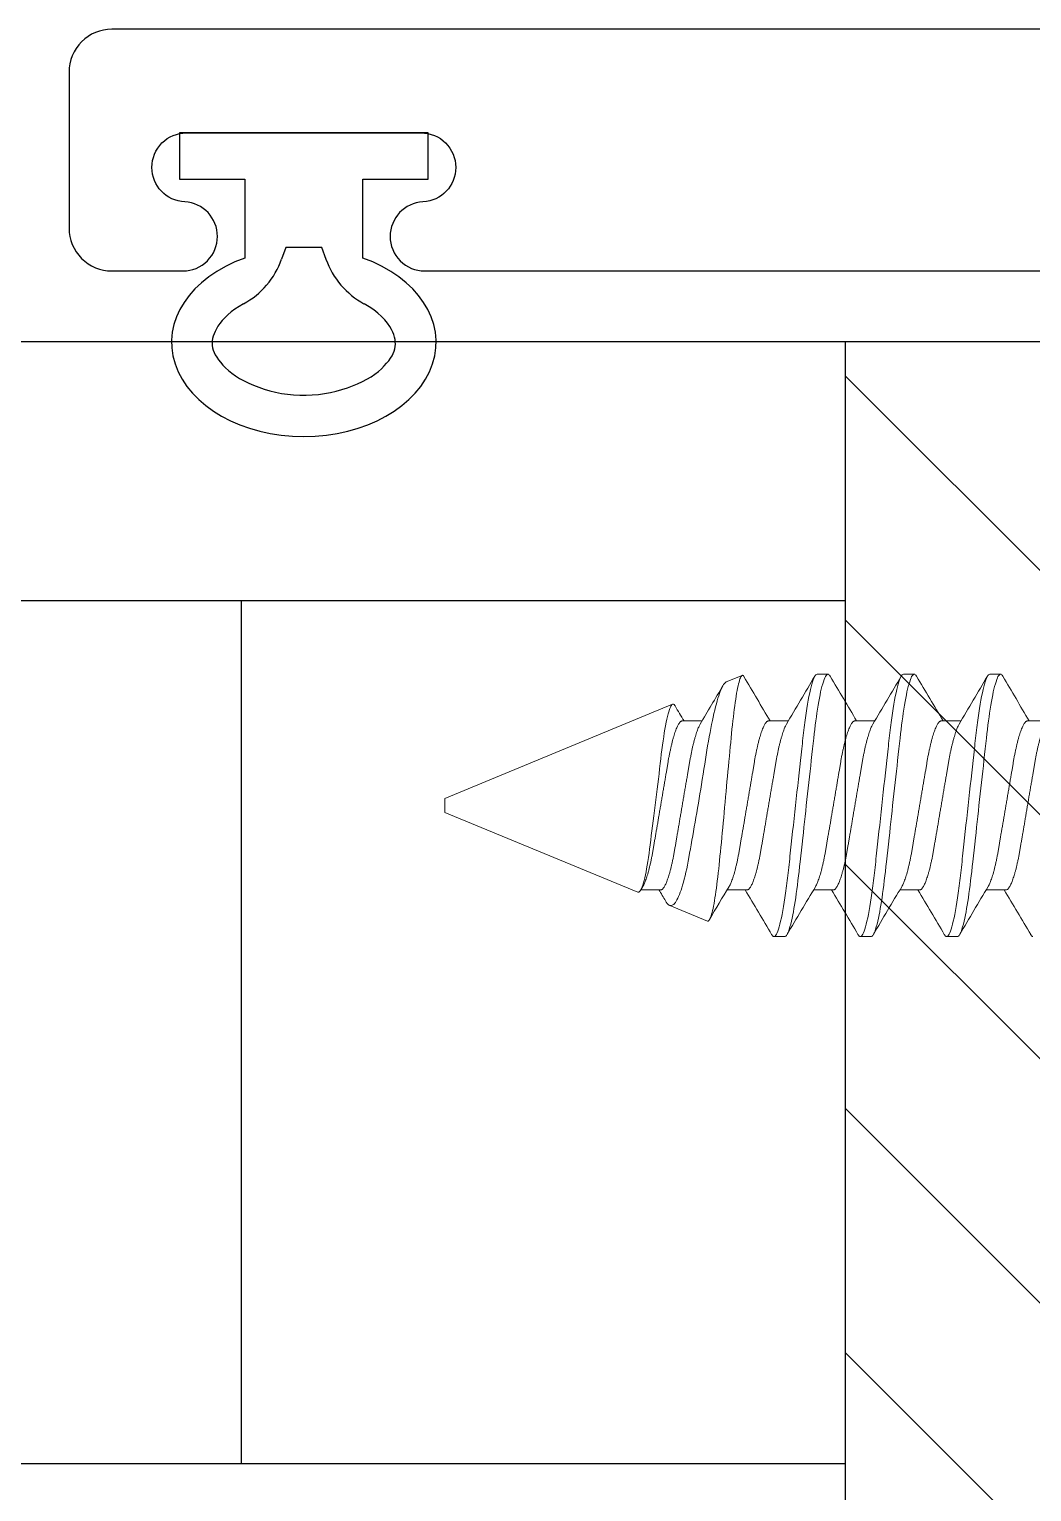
# Model space of a CAD drawing. Extents: x -23 to 190, y -172 to 85.
# Drawn here: x 3.271 to 3.997, y 52.195 to 53.254 of the extents above; entities that cross this region are included whole.
import ezdxf

# ---------------------------------------------------------------- set-up
doc = ezdxf.new("R2010")
doc.units = 0
doc.header["$MEASUREMENT"] = 0
doc.layers.get('0').update_dxf_attribs({"linetype": 'CONTINUOUS'})
for name, color, linetype in [('Ballons', 7, 'CONTINUOUS'), ('FRAME', 1, 'CONTINUOUS'), ('GLASS', 7, 'CONTINUOUS'), ('PROFILE NUMBER', 150, 'CONTINUOUS'), ('SETTING BLOCKS', 7, 'CONTINUOUS'), ('TEXT', 7, 'CONTINUOUS')]:
    doc.layers.add(name, color=color, linetype=linetype)

# ---------------------------------------------------------------- blocks, each defined once
blk = doc.blocks.new('A$C3BF656AD')
at = {"layer": 'SETTING BLOCKS'}
h = blk.add_hatch(dxfattribs=at)
h.set_pattern_fill('ANSI31', color=256, scale=0.25, angle=90, style=0)
h.set_pattern_definition([(135, (0.820812, -8.054306), (-0.02209709, -0.02209709), [])])
h.paths.add_polyline_path([(0, 0.0625), (0.25, 0.0625), (0.25, 0.1095), (0, 0.1095)])
h = blk.add_hatch(dxfattribs=at)
h.set_pattern_fill('ANSI31', color=256, scale=0.25, style=0)
h.set_pattern_definition([(45, (-2.098375, -8.085556), (-0.02209709, 0.02209709), [])])
h.paths.add_polyline_path([(0, 0), (0.25, 0), (0.25, 0.0625), (0, 0.0625)])
for points in [[(0, 0.0625), (0, 0.1095), (0.25, 0.1095), (0.25, 0.0625)], [(0, 0), (0, 0.0625), (0.25, 0.0625), (0.25, 0)]]:
    blk.add_lwpolyline(points, close=True, dxfattribs=at)
blk = doc.blocks.new('no 10 1 in')
at = {"color": 7, "linetype": 'Continuous', "lineweight": 15}
for p, q in [((55.808, 25.672), (55.8001, 25.672)), ((55.8705, 25.672), (55.8626, 25.672)), ((55.933, 25.672), (55.9251, 25.672)), ((55.9987, 25.6665), (55.9872, 25.6712)), ((56.2025, 25.582), (56.0376, 25.6503)), ((55.7806, 25.6382), (55.7663, 25.6382)), ((55.8431, 25.6382), (55.8288, 25.6382)), ((55.9056, 25.6382), (55.8913, 25.6382)), ((55.9681, 25.6382), (55.9538, 25.6382)), ((56.0306, 25.6382), (56.0163, 25.6382)), ((56.2025, 25.577), (56.2025, 25.582)), ((56.2025, 25.572), (56.2025, 25.577)), ((56.0628, 25.5142), (56.2025, 25.572)), ((55.7962, 25.5159), (55.8106, 25.5159)), ((55.8587, 25.5159), (55.8731, 25.5159)), ((55.9212, 25.5159), (55.9356, 25.5159)), ((55.9837, 25.5159), (55.9981, 25.5159)), ((56.0462, 25.5159), (56.0606, 25.5159)), ((56.0124, 25.4933), (56.0397, 25.5046)), ((55.8314, 25.482), (55.8392, 25.482)), ((55.8939, 25.482), (55.9017, 25.482)), ((55.9564, 25.482), (55.9642, 25.482))]:
    blk.add_line(p, q, dxfattribs=at)
at = {"color": 7, "linetype": 'Continuous', "lineweight": 15, "flags": 128}
for points in [[(55.7985, 25.6705), (55.7986, 25.6707), (55.799, 25.6713), (55.7994, 25.6717), (55.7998, 25.672), (55.8001, 25.672), (55.8006, 25.6719), (55.801, 25.6716), (55.8015, 25.6711), (55.802, 25.6703), (55.8024, 25.6693), (55.8029, 25.6681), (55.8034, 25.6666), (55.8039, 25.665), (55.8045, 25.6631), (55.8049, 25.6612), (55.8054, 25.6592), (55.8058, 25.657), (55.8063, 25.6547), (55.8068, 25.6522), (55.8072, 25.6495), (55.8076, 25.6468), (55.8081, 25.6439), (55.8085, 25.6411), (55.8089, 25.6382), (55.8093, 25.6352), (55.8097, 25.6321), (55.8101, 25.6289), (55.8104, 25.6258), (55.8108, 25.6219), (55.8113, 25.618), (55.8117, 25.6139), (55.8122, 25.6096), (55.8126, 25.6058), (55.813, 25.6018), (55.8135, 25.5978), (55.8139, 25.5937), (55.8144, 25.5896), (55.8148, 25.5854), (55.8153, 25.5812), (55.8158, 25.577), (55.8162, 25.5731), (55.8166, 25.5691), (55.8171, 25.5651), (55.8175, 25.5612), (55.8179, 25.5573), (55.8183, 25.5535), (55.8188, 25.549), (55.8193, 25.5447), (55.8198, 25.5405), (55.8202, 25.5363), (55.8206, 25.5328), (55.821, 25.5293), (55.8214, 25.526), (55.8218, 25.5227), (55.8222, 25.5194), (55.8226, 25.5162), (55.823, 25.5132), (55.8234, 25.5102), (55.8239, 25.5074), (55.8243, 25.5048), (55.8247, 25.5023), (55.8251, 25.4999), (55.8256, 25.4977), (55.826, 25.4955), (55.8265, 25.4932), (55.827, 25.4911), (55.8276, 25.4892), (55.8281, 25.4875), (55.8285, 25.4862), (55.8289, 25.4851), (55.8294, 25.4842), (55.8298, 25.4834), (55.8302, 25.4828), (55.8306, 25.4824), (55.831, 25.4821), (55.8314, 25.482), (55.8314, 25.482)], [(55.861, 25.6705), (55.8611, 25.6707), (55.8615, 25.6713), (55.8619, 25.6717), (55.8623, 25.672), (55.8626, 25.672), (55.8631, 25.6719), (55.8635, 25.6716), (55.864, 25.6711), (55.8645, 25.6703), (55.8649, 25.6693), (55.8654, 25.6681), (55.8659, 25.6666), (55.8664, 25.665), (55.867, 25.6631), (55.8674, 25.6612), (55.8679, 25.6592), (55.8683, 25.657), (55.8688, 25.6547), (55.8693, 25.6522), (55.8697, 25.6495), (55.8701, 25.6468), (55.8706, 25.6439), (55.871, 25.6411), (55.8714, 25.6382), (55.8718, 25.6352), (55.8722, 25.6321), (55.8726, 25.6289), (55.8729, 25.6258), (55.8733, 25.6219), (55.8738, 25.618), (55.8742, 25.6139), (55.8747, 25.6096), (55.8751, 25.6058), (55.8755, 25.6018), (55.876, 25.5978), (55.8764, 25.5937), (55.8769, 25.5896), (55.8773, 25.5854), (55.8778, 25.5812), (55.8783, 25.577), (55.8787, 25.5731), (55.8791, 25.5691), (55.8796, 25.5651), (55.88, 25.5612), (55.8804, 25.5573), (55.8808, 25.5535), (55.8813, 25.549), (55.8818, 25.5447), (55.8823, 25.5405), (55.8827, 25.5363), (55.8831, 25.5328), (55.8835, 25.5293), (55.8839, 25.526), (55.8843, 25.5227), (55.8847, 25.5194), (55.8851, 25.5162), (55.8855, 25.5132), (55.8859, 25.5102), (55.8864, 25.5074), (55.8868, 25.5048), (55.8872, 25.5023), (55.8876, 25.4999), (55.8881, 25.4977), (55.8885, 25.4955), (55.889, 25.4932), (55.8895, 25.4911), (55.8901, 25.4892), (55.8906, 25.4875), (55.891, 25.4862), (55.8914, 25.4851), (55.8919, 25.4842), (55.8923, 25.4834), (55.8927, 25.4828), (55.8931, 25.4824), (55.8935, 25.4821), (55.8939, 25.482), (55.8939, 25.482)], [(55.9235, 25.6705), (55.9236, 25.6707), (55.924, 25.6713), (55.9244, 25.6717), (55.9248, 25.672), (55.9251, 25.672), (55.9256, 25.6719), (55.926, 25.6716), (55.9265, 25.6711), (55.927, 25.6703), (55.9274, 25.6693), (55.9279, 25.6681), (55.9284, 25.6666), (55.9289, 25.665), (55.9295, 25.6631), (55.9299, 25.6612), (55.9304, 25.6592), (55.9308, 25.657), (55.9313, 25.6547), (55.9318, 25.6522), (55.9322, 25.6495), (55.9326, 25.6468), (55.9331, 25.6439), (55.9335, 25.6411), (55.9339, 25.6382), (55.9343, 25.6352), (55.9347, 25.6321), (55.9351, 25.6289), (55.9354, 25.6258), (55.9358, 25.6219), (55.9363, 25.618), (55.9367, 25.6139), (55.9372, 25.6096), (55.9376, 25.6058), (55.938, 25.6018), (55.9385, 25.5978), (55.9389, 25.5937), (55.9394, 25.5896), (55.9398, 25.5854), (55.9403, 25.5812), (55.9408, 25.577), (55.9412, 25.5731), (55.9416, 25.5691), (55.9421, 25.5651), (55.9425, 25.5612), (55.9429, 25.5573), (55.9433, 25.5535), (55.9438, 25.549), (55.9443, 25.5447), (55.9448, 25.5405), (55.9452, 25.5363), (55.9456, 25.5328), (55.946, 25.5293), (55.9464, 25.526), (55.9468, 25.5227), (55.9472, 25.5194), (55.9476, 25.5162), (55.948, 25.5132), (55.9484, 25.5102), (55.9489, 25.5074), (55.9493, 25.5048), (55.9497, 25.5023), (55.9501, 25.4999), (55.9506, 25.4977), (55.951, 25.4955), (55.9515, 25.4932), (55.952, 25.4911), (55.9526, 25.4892), (55.9531, 25.4875), (55.9535, 25.4862), (55.9539, 25.4851), (55.9544, 25.4842), (55.9548, 25.4834), (55.9552, 25.4828), (55.9556, 25.4824), (55.956, 25.4821), (55.9564, 25.482), (55.9564, 25.482)], [(56.0124, 25.4933), (56.0121, 25.4932), (56.0118, 25.4933), (56.0114, 25.4936), (56.0111, 25.494), (56.0108, 25.4945), (56.0104, 25.4952), (56.0101, 25.4961), (56.0097, 25.4971), (56.0093, 25.4983), (56.009, 25.4995), (56.0086, 25.5009), (56.0083, 25.5025), (56.0079, 25.5042), (56.0076, 25.5061), (56.0072, 25.5081), (56.0069, 25.5102), (56.0065, 25.5124), (56.0062, 25.5147), (56.0059, 25.5171), (56.0055, 25.5197), (56.0052, 25.5224), (56.0049, 25.5252), (56.0045, 25.5281), (56.0042, 25.5311), (56.0039, 25.5341), (56.0036, 25.5372), (56.0033, 25.5403), (56.003, 25.5435), (56.0027, 25.5469), (56.0023, 25.5503), (56.002, 25.5538), (56.0017, 25.5573), (56.0013, 25.5609), (56.001, 25.5645), (56.0006, 25.5681), (56.0003, 25.5718), (55.9999, 25.5756), (55.9996, 25.5794), (55.9992, 25.5832), (55.9988, 25.587), (55.9985, 25.5907), (55.9982, 25.5943), (55.9978, 25.598), (55.9975, 25.6016), (55.9971, 25.6053), (55.9968, 25.6089), (55.9965, 25.6126), (55.9961, 25.6161), (55.9958, 25.6195), (55.9955, 25.6227), (55.9952, 25.626), (55.9949, 25.6292), (55.9946, 25.6323), (55.9943, 25.6354), (55.994, 25.6383), (55.9936, 25.6412), (55.9933, 25.644), (55.9929, 25.6466), (55.9926, 25.6492), (55.9922, 25.6516), (55.9919, 25.6539), (55.9915, 25.6561), (55.9912, 25.6582), (55.9908, 25.6602), (55.9905, 25.6619), (55.9901, 25.6635), (55.9898, 25.665), (55.9894, 25.6663), (55.9891, 25.6675), (55.9888, 25.6686), (55.9884, 25.6694), (55.9881, 25.6701), (55.9878, 25.6707), (55.9875, 25.671), (55.9872, 25.6712), (55.9869, 25.6713), (55.9865, 25.6712), (55.9862, 25.6709), (55.9859, 25.6704), (55.9858, 25.6703)], [(55.9987, 25.6664), (55.9991, 25.6663), (55.9996, 25.6658), (56.0001, 25.6652), (56.0007, 25.6645), (56.0013, 25.6635), (56.0018, 25.6624), (56.0025, 25.661), (56.0031, 25.6595), (56.0036, 25.658), (56.0042, 25.6564), (56.0048, 25.6546), (56.0053, 25.6527), (56.0059, 25.6506), (56.0065, 25.6484), (56.0071, 25.646), (56.0077, 25.6436), (56.0082, 25.641), (56.0088, 25.6384), (56.0094, 25.6357), (56.0099, 25.6328), (56.0105, 25.6298), (56.0111, 25.6267), (56.0116, 25.6235), (56.0122, 25.6202), (56.0127, 25.617), (56.0132, 25.6136), (56.0137, 25.6102), (56.0143, 25.6068), (56.0149, 25.6032), (56.0155, 25.5996), (56.0161, 25.5959), (56.0167, 25.5921), (56.0172, 25.5888), (56.0178, 25.5854), (56.0184, 25.582), (56.0189, 25.5786), (56.0195, 25.5751), (56.0201, 25.5717), (56.0207, 25.5682), (56.0213, 25.5648), (56.0219, 25.5615), (56.0224, 25.5582), (56.023, 25.555), (56.0236, 25.5518), (56.0241, 25.5486), (56.0247, 25.5455), (56.0253, 25.5424), (56.0258, 25.5394), (56.0263, 25.5366), (56.0269, 25.5338), (56.0274, 25.5312), (56.028, 25.5286), (56.0285, 25.5261), (56.0291, 25.5237), (56.0297, 25.5214), (56.0303, 25.5192), (56.0309, 25.5174), (56.0315, 25.5157), (56.032, 25.5141), (56.0326, 25.5126), (56.0332, 25.5112), (56.0338, 25.5099), (56.0344, 25.5087), (56.035, 25.5077), (56.0356, 25.5068), (56.0362, 25.5061), (56.0368, 25.5054), (56.0374, 25.505), (56.038, 25.5047), (56.0386, 25.5045), (56.0392, 25.5045), (56.0397, 25.5046)], [(56.0628, 25.5142), (56.0624, 25.5141), (56.062, 25.5143), (56.0615, 25.5146), (56.061, 25.5151), (56.0606, 25.5159), (56.0601, 25.5169), (56.0596, 25.518), (56.0592, 25.5194), (56.0587, 25.5209), (56.0582, 25.5226), (56.0577, 25.5246), (56.0573, 25.5267), (56.0568, 25.5289), (56.0564, 25.5312), (56.0559, 25.5338), (56.0555, 25.5365), (56.055, 25.5394), (56.0546, 25.5424), (56.0542, 25.5454), (56.0538, 25.5486), (56.0534, 25.5518), (56.053, 25.5552), (56.0525, 25.5586), (56.0521, 25.5622), (56.0516, 25.5658), (56.0511, 25.5695), (56.0507, 25.5733), (56.0502, 25.5771), (56.0497, 25.581), (56.0493, 25.5849), (56.0488, 25.5887), (56.0483, 25.5924), (56.0479, 25.5961), (56.0474, 25.5999), (56.047, 25.6036), (56.0466, 25.6073), (56.0462, 25.6107), (56.0458, 25.6141), (56.0454, 25.6173), (56.0449, 25.6206), (56.0445, 25.6237), (56.044, 25.6266), (56.0436, 25.6295), (56.0431, 25.6322), (56.0427, 25.6347), (56.0422, 25.6372), (56.0417, 25.6394), (56.0412, 25.6415), (56.0408, 25.6433), (56.0403, 25.6449), (56.0399, 25.6464), (56.0395, 25.6473), (56.0392, 25.6482), (56.0388, 25.6489), (56.0385, 25.6494), (56.0381, 25.65), (56.0377, 25.6503), (56.0373, 25.6504), (56.0369, 25.6503), (56.0364, 25.65), (56.036, 25.6494), (56.0358, 25.6491)]]:
    blk.add_lwpolyline(points, dxfattribs=at)
at = {"color": 7, "linetype": 'Continuous', "lineweight": 15}
for centre, radius, start, end in [((52.1938, 27.7805), 4.1768, 329.1421, 329.6576), ((59.2953, 27.7105), 4.0387, 210.3378, 210.9101), ((52.2572, 27.78), 4.1757, 329.142, 329.6577), ((59.3573, 27.7102), 4.0382, 210.3377, 210.91), ((52.3193, 27.7802), 4.1762, 329.142, 329.6576), ((59.4218, 27.7114), 4.0404, 210.338, 210.9099), ((52.3935, 27.7733), 4.1627, 329.1417, 329.6546), ((59.0527, 27.4548), 3.5383, 210.4084, 210.9357), ((53.5644, 27.1137), 2.8728, 329.0951, 329.348), ((59.3817, 23.3743), 4.1753, 149.142, 149.6577), ((52.3424, 23.4426), 4.0406, 30.338, 30.9099), ((59.4507, 23.3705), 4.1828, 149.1425, 149.6573), ((52.4068, 23.4437), 4.0384, 30.3377, 30.91), ((59.5083, 23.3734), 4.1771, 149.1421, 149.6576), ((52.4703, 23.4443), 4.0372, 30.3377, 30.9102), ((59.5677, 23.3752), 4.1735, 149.1419, 149.6579), ((53.1898, 23.8351), 3.2729, 30.4626, 30.9486), ((57.8315, 24.4465), 2.08, 149.0604, 149.3158), ((54.2837, 24.452), 2.071, 30.9034, 30.9876), ((56.0357, 25.5114), 0.00787, 301.1474, 333.9597)]:
    blk.add_arc(centre, radius, start, end, dxfattribs=at)
for points, knots in [([(55.808, 25.672), (55.8091, 25.672), (55.8104, 25.6697), (55.8131, 25.6601), (55.8146, 25.6528), (55.8166, 25.6395), (55.8172, 25.6347), (55.8184, 25.6246), (55.8189, 25.6194), (55.8208, 25.6025), (55.8222, 25.5898), (55.825, 25.5643), (55.8264, 25.5516), (55.8282, 25.5347), (55.8288, 25.5295), (55.83, 25.5194), (55.8306, 25.5146), (55.8326, 25.5013), (55.834, 25.494), (55.8368, 25.4844), (55.8381, 25.482), (55.8392, 25.482)], [0, 0, 0, 0, 0.125, 0.125, 0.25, 0.25, 0.3125, 0.3125, 0.375, 0.375, 0.5, 0.5, 0.625, 0.625, 0.6875, 0.6875, 0.75, 0.75, 0.875, 0.875, 1, 1, 1, 1]), ([(55.8705, 25.672), (55.8716, 25.672), (55.8729, 25.6697), (55.8756, 25.6601), (55.8771, 25.6528), (55.8791, 25.6395), (55.8797, 25.6347), (55.8809, 25.6246), (55.8814, 25.6194), (55.8833, 25.6025), (55.8847, 25.5898), (55.8875, 25.5643), (55.8889, 25.5516), (55.8907, 25.5347), (55.8913, 25.5295), (55.8925, 25.5194), (55.8931, 25.5146), (55.8951, 25.5013), (55.8965, 25.494), (55.8993, 25.4844), (55.9006, 25.482), (55.9017, 25.482)], [0, 0, 0, 0, 0.125, 0.125, 0.25, 0.25, 0.3125, 0.3125, 0.375, 0.375, 0.5, 0.5, 0.625, 0.625, 0.6875, 0.6875, 0.75, 0.75, 0.875, 0.875, 1, 1, 1, 1]), ([(55.933, 25.672), (55.9341, 25.672), (55.9354, 25.6697), (55.9381, 25.6601), (55.9396, 25.6528), (55.9416, 25.6395), (55.9422, 25.6347), (55.9434, 25.6246), (55.9439, 25.6194), (55.9458, 25.6025), (55.9472, 25.5898), (55.95, 25.5643), (55.9514, 25.5516), (55.9532, 25.5347), (55.9538, 25.5295), (55.955, 25.5194), (55.9556, 25.5146), (55.9576, 25.5013), (55.959, 25.494), (55.9618, 25.4844), (55.9631, 25.482), (55.9642, 25.482)], [0, 0, 0, 0, 0.125, 0.125, 0.25, 0.25, 0.3125, 0.3125, 0.375, 0.375, 0.5, 0.5, 0.625, 0.625, 0.6875, 0.6875, 0.75, 0.75, 0.875, 0.875, 1, 1, 1, 1]), ([(55.7806, 25.6382), (55.7808, 25.6382), (55.7811, 25.6382), (55.7816, 25.6379), (55.7821, 25.6375), (55.7827, 25.6368), (55.7832, 25.636), (55.7838, 25.635), (55.7843, 25.6338), (55.7849, 25.6324), (55.7855, 25.6308), (55.7862, 25.629), (55.7868, 25.627), (55.7874, 25.6249), (55.788, 25.6226), (55.7885, 25.6202), (55.7891, 25.6177), (55.7896, 25.6151), (55.7902, 25.6125), (55.7907, 25.6098), (55.7911, 25.607), (55.7916, 25.6041), (55.7921, 25.6011), (55.7927, 25.598), (55.7932, 25.5947), (55.7938, 25.5913), (55.7944, 25.5878), (55.795, 25.5842), (55.7956, 25.5806), (55.7962, 25.5771), (55.7968, 25.5736), (55.7974, 25.5702), (55.798, 25.5668), (55.7985, 25.5634), (55.7991, 25.5602), (55.7997, 25.557), (55.8002, 25.5538), (55.8007, 25.5508), (55.8012, 25.5478), (55.8017, 25.5448), (55.8022, 25.542), (55.8028, 25.5392), (55.8033, 25.5365), (55.8039, 25.534), (55.8045, 25.5316), (55.805, 25.5294), (55.8056, 25.5273), (55.8062, 25.5254), (55.8068, 25.5236), (55.8074, 25.522), (55.808, 25.5206), (55.8085, 25.5194), (55.8089, 25.5186), (55.8092, 25.5183), (55.8092, 25.5182)], [0, 0, 0, 0, 0.018425, 0.037098, 0.055995, 0.075092, 0.094361, 0.113774, 0.1333, 0.152908, 0.173502, 0.194114, 0.214705, 0.235238, 0.255675, 0.275982, 0.295213, 0.314265, 0.333111, 0.351727, 0.370105, 0.388591, 0.407319, 0.426267, 0.446323, 0.466559, 0.486941, 0.507436, 0.528005, 0.548612, 0.568283, 0.587921, 0.607494, 0.626969, 0.646317, 0.665508, 0.684513, 0.703307, 0.722741, 0.74198, 0.761439, 0.781155, 0.801099, 0.821241, 0.840622, 0.860124, 0.879715, 0.899364, 0.919038, 0.938704, 0.95833, 0.977882, 0.998253, 1, 1, 1, 1]), ([(55.8431, 25.6382), (55.8433, 25.6382), (55.8436, 25.6382), (55.8441, 25.6379), (55.8446, 25.6375), (55.8452, 25.6368), (55.8457, 25.636), (55.8463, 25.635), (55.8468, 25.6338), (55.8474, 25.6324), (55.848, 25.6308), (55.8487, 25.629), (55.8493, 25.627), (55.8499, 25.6249), (55.8505, 25.6226), (55.851, 25.6202), (55.8516, 25.6177), (55.8521, 25.6151), (55.8527, 25.6125), (55.8532, 25.6098), (55.8536, 25.607), (55.8541, 25.6041), (55.8546, 25.6011), (55.8552, 25.598), (55.8557, 25.5947), (55.8563, 25.5913), (55.8569, 25.5878), (55.8575, 25.5842), (55.8581, 25.5806), (55.8587, 25.5771), (55.8593, 25.5736), (55.8599, 25.5702), (55.8605, 25.5668), (55.861, 25.5634), (55.8616, 25.5602), (55.8622, 25.557), (55.8627, 25.5538), (55.8632, 25.5508), (55.8637, 25.5478), (55.8642, 25.5448), (55.8647, 25.542), (55.8653, 25.5392), (55.8658, 25.5365), (55.8664, 25.534), (55.867, 25.5316), (55.8675, 25.5294), (55.8681, 25.5273), (55.8687, 25.5254), (55.8693, 25.5236), (55.8699, 25.522), (55.8705, 25.5206), (55.871, 25.5194), (55.8714, 25.5186), (55.8717, 25.5183), (55.8717, 25.5182)], [0, 0, 0, 0, 0.018425, 0.037098, 0.055995, 0.075092, 0.094361, 0.113774, 0.1333, 0.152908, 0.173502, 0.194114, 0.214705, 0.235238, 0.255675, 0.275982, 0.295213, 0.314265, 0.333111, 0.351727, 0.370105, 0.388591, 0.407319, 0.426267, 0.446322, 0.466559, 0.486941, 0.507436, 0.528005, 0.548612, 0.568283, 0.587921, 0.607494, 0.62697, 0.646317, 0.665508, 0.684513, 0.703307, 0.722741, 0.74198, 0.761439, 0.781155, 0.801099, 0.821241, 0.840622, 0.860124, 0.879715, 0.899364, 0.919038, 0.938704, 0.95833, 0.977882, 0.998253, 1, 1, 1, 1]), ([(55.9056, 25.6382), (55.9058, 25.6382), (55.9061, 25.6382), (55.9066, 25.6379), (55.9071, 25.6375), (55.9077, 25.6368), (55.9082, 25.636), (55.9088, 25.635), (55.9093, 25.6338), (55.9099, 25.6324), (55.9105, 25.6308), (55.9112, 25.629), (55.9118, 25.627), (55.9124, 25.6249), (55.913, 25.6226), (55.9135, 25.6202), (55.9141, 25.6177), (55.9146, 25.6151), (55.9152, 25.6125), (55.9157, 25.6098), (55.9161, 25.607), (55.9166, 25.6041), (55.9171, 25.6011), (55.9177, 25.598), (55.9182, 25.5947), (55.9188, 25.5913), (55.9194, 25.5878), (55.92, 25.5842), (55.9206, 25.5806), (55.9212, 25.5771), (55.9218, 25.5736), (55.9224, 25.5702), (55.923, 25.5668), (55.9235, 25.5634), (55.9241, 25.5602), (55.9247, 25.557), (55.9252, 25.5538), (55.9257, 25.5508), (55.9262, 25.5478), (55.9267, 25.5448), (55.9272, 25.542), (55.9278, 25.5392), (55.9283, 25.5365), (55.9289, 25.534), (55.9295, 25.5316), (55.93, 25.5294), (55.9306, 25.5273), (55.9312, 25.5254), (55.9318, 25.5236), (55.9324, 25.522), (55.933, 25.5206), (55.9335, 25.5194), (55.9339, 25.5186), (55.9342, 25.5183), (55.9342, 25.5182)], [0, 0, 0, 0, 0.018425, 0.037098, 0.055995, 0.075092, 0.094361, 0.113774, 0.1333, 0.152908, 0.173502, 0.194114, 0.214705, 0.235238, 0.255675, 0.275982, 0.295213, 0.314265, 0.333111, 0.351727, 0.370105, 0.388591, 0.407319, 0.426267, 0.446322, 0.466559, 0.486941, 0.507436, 0.528005, 0.548612, 0.568283, 0.587921, 0.607494, 0.626969, 0.646317, 0.665508, 0.684513, 0.703307, 0.722741, 0.74198, 0.761439, 0.781155, 0.801099, 0.821241, 0.840622, 0.860124, 0.879715, 0.899364, 0.919038, 0.938704, 0.95833, 0.977882, 0.998253, 1, 1, 1, 1]), ([(55.9681, 25.6382), (55.9683, 25.6382), (55.9686, 25.6382), (55.9691, 25.6379), (55.9696, 25.6375), (55.9702, 25.6368), (55.9707, 25.636), (55.9713, 25.635), (55.9718, 25.6338), (55.9724, 25.6324), (55.973, 25.6308), (55.9737, 25.629), (55.9743, 25.627), (55.9749, 25.6249), (55.9755, 25.6226), (55.976, 25.6202), (55.9766, 25.6177), (55.9771, 25.6151), (55.9777, 25.6125), (55.9782, 25.6098), (55.9786, 25.607), (55.9791, 25.6041), (55.9796, 25.6011), (55.9802, 25.598), (55.9807, 25.5947), (55.9813, 25.5913), (55.9819, 25.5878), (55.9825, 25.5842), (55.9831, 25.5806), (55.9837, 25.5771), (55.9843, 25.5736), (55.9849, 25.5702), (55.9855, 25.5668), (55.986, 25.5634), (55.9866, 25.5602), (55.9872, 25.557), (55.9877, 25.5538), (55.9882, 25.5508), (55.9887, 25.5478), (55.9892, 25.5448), (55.9897, 25.542), (55.9903, 25.5392), (55.9908, 25.5365), (55.9914, 25.534), (55.992, 25.5316), (55.9925, 25.5294), (55.9931, 25.5273), (55.9937, 25.5254), (55.9943, 25.5236), (55.9949, 25.522), (55.9955, 25.5206), (55.996, 25.5194), (55.9964, 25.5186), (55.9967, 25.5183), (55.9967, 25.5182)], [0, 0, 0, 0, 0.018425, 0.037098, 0.055995, 0.075092, 0.094361, 0.113774, 0.1333, 0.152908, 0.173502, 0.194114, 0.214705, 0.235237, 0.255675, 0.275982, 0.295213, 0.314265, 0.333111, 0.351727, 0.370105, 0.388591, 0.407319, 0.426267, 0.446323, 0.466559, 0.486941, 0.507436, 0.528005, 0.548612, 0.568283, 0.587921, 0.607494, 0.626969, 0.646317, 0.665508, 0.684513, 0.703307, 0.722741, 0.74198, 0.761439, 0.781155, 0.801099, 0.821241, 0.840622, 0.860124, 0.879715, 0.899364, 0.919038, 0.938704, 0.95833, 0.977882, 0.998253, 1, 1, 1, 1]), ([(56.0306, 25.6382), (56.0308, 25.6382), (56.0311, 25.6382), (56.0316, 25.6379), (56.0321, 25.6375), (56.0327, 25.6368), (56.0332, 25.636), (56.0338, 25.635), (56.0343, 25.6338), (56.0349, 25.6324), (56.0355, 25.6308), (56.0362, 25.629), (56.0368, 25.627), (56.0374, 25.6249), (56.038, 25.6226), (56.0385, 25.6202), (56.0391, 25.6177), (56.0396, 25.6151), (56.0402, 25.6125), (56.0407, 25.6098), (56.0411, 25.607), (56.0416, 25.6041), (56.0421, 25.6011), (56.0427, 25.598), (56.0432, 25.5947), (56.0438, 25.5913), (56.0444, 25.5878), (56.045, 25.5842), (56.0456, 25.5806), (56.0462, 25.5771), (56.0468, 25.5736), (56.0474, 25.5702), (56.048, 25.5668), (56.0485, 25.5634), (56.0491, 25.5602), (56.0497, 25.557), (56.0502, 25.5538), (56.0507, 25.5508), (56.0512, 25.5478), (56.0517, 25.5448), (56.0522, 25.542), (56.0528, 25.5392), (56.0533, 25.5365), (56.0539, 25.534), (56.0545, 25.5316), (56.055, 25.5294), (56.0556, 25.5273), (56.0562, 25.5254), (56.0568, 25.5236), (56.0574, 25.522), (56.058, 25.5206), (56.0585, 25.5194), (56.0589, 25.5186), (56.0592, 25.5183), (56.0592, 25.5182)], [0, 0, 0, 0, 0.018425, 0.037098, 0.055995, 0.075092, 0.094361, 0.113774, 0.1333, 0.152908, 0.173502, 0.194114, 0.214705, 0.235238, 0.255676, 0.275983, 0.295213, 0.314265, 0.333111, 0.351727, 0.370105, 0.388591, 0.40732, 0.426267, 0.446323, 0.466559, 0.486942, 0.507436, 0.528005, 0.548612, 0.568283, 0.587921, 0.607494, 0.62697, 0.646318, 0.665508, 0.684514, 0.703307, 0.722742, 0.74198, 0.76144, 0.781155, 0.8011, 0.821242, 0.840623, 0.860124, 0.879716, 0.899365, 0.919039, 0.938705, 0.95833, 0.977883, 0.998254, 1, 1, 1, 1]), ([(55.7677, 25.6358), (55.7678, 25.6356), (55.7682, 25.635), (55.7687, 25.6338), (55.7693, 25.6324), (55.7699, 25.6308), (55.7705, 25.629), (55.7711, 25.627), (55.7717, 25.6249), (55.7723, 25.6226), (55.7729, 25.6202), (55.7735, 25.6177), (55.774, 25.6151), (55.7745, 25.6125), (55.775, 25.6098), (55.7755, 25.607), (55.776, 25.6041), (55.7765, 25.6011), (55.777, 25.598), (55.7776, 25.5947), (55.7782, 25.5913), (55.7788, 25.5878), (55.7794, 25.5842), (55.78, 25.5806), (55.7806, 25.5771), (55.7812, 25.5736), (55.7818, 25.5702), (55.7824, 25.5668), (55.7829, 25.5634), (55.7835, 25.5602), (55.784, 25.557), (55.7846, 25.5538), (55.7851, 25.5508), (55.7856, 25.5478), (55.7861, 25.5448), (55.7866, 25.542), (55.7871, 25.5392), (55.7877, 25.5365), (55.7883, 25.534), (55.7888, 25.5316), (55.7894, 25.5294), (55.79, 25.5273), (55.7906, 25.5254), (55.7912, 25.5236), (55.7917, 25.522), (55.7923, 25.5206), (55.7929, 25.5194), (55.7935, 25.5183), (55.7941, 25.5174), (55.7946, 25.5167), (55.7952, 25.5162), (55.7957, 25.5159), (55.7961, 25.5159), (55.7962, 25.5159)], [0, 0, 0, 0, 0.016551, 0.036076, 0.055684, 0.076279, 0.09689, 0.117481, 0.138014, 0.158452, 0.178759, 0.19799, 0.217041, 0.235888, 0.254503, 0.272882, 0.291368, 0.310096, 0.329043, 0.349099, 0.369335, 0.389718, 0.410212, 0.430781, 0.451388, 0.471059, 0.490697, 0.51027, 0.529746, 0.549094, 0.568285, 0.58729, 0.606083, 0.625518, 0.644756, 0.664216, 0.683932, 0.703876, 0.724018, 0.743399, 0.7629, 0.782492, 0.802141, 0.821815, 0.841481, 0.861106, 0.880659, 0.90103, 0.921251, 0.941289, 0.961112, 0.980691, 1, 1, 1, 1]), ([(55.8302, 25.6358), (55.8303, 25.6356), (55.8307, 25.635), (55.8312, 25.6338), (55.8318, 25.6324), (55.8324, 25.6308), (55.833, 25.629), (55.8336, 25.627), (55.8342, 25.6249), (55.8348, 25.6226), (55.8354, 25.6202), (55.836, 25.6177), (55.8365, 25.6151), (55.837, 25.6125), (55.8375, 25.6098), (55.838, 25.607), (55.8385, 25.6041), (55.839, 25.6011), (55.8395, 25.598), (55.8401, 25.5947), (55.8407, 25.5913), (55.8413, 25.5878), (55.8419, 25.5842), (55.8425, 25.5806), (55.8431, 25.5771), (55.8437, 25.5736), (55.8443, 25.5702), (55.8449, 25.5668), (55.8454, 25.5634), (55.846, 25.5602), (55.8465, 25.557), (55.8471, 25.5538), (55.8476, 25.5508), (55.8481, 25.5478), (55.8486, 25.5448), (55.8491, 25.542), (55.8496, 25.5392), (55.8502, 25.5365), (55.8508, 25.534), (55.8513, 25.5316), (55.8519, 25.5294), (55.8525, 25.5273), (55.8531, 25.5254), (55.8537, 25.5236), (55.8542, 25.522), (55.8548, 25.5206), (55.8554, 25.5194), (55.856, 25.5183), (55.8566, 25.5174), (55.8571, 25.5167), (55.8577, 25.5162), (55.8582, 25.5159), (55.8586, 25.5159), (55.8587, 25.5159)], [0, 0, 0, 0, 0.016551, 0.036076, 0.055684, 0.076279, 0.09689, 0.117481, 0.138014, 0.158452, 0.178759, 0.19799, 0.217041, 0.235888, 0.254503, 0.272882, 0.291368, 0.310096, 0.329043, 0.349099, 0.369335, 0.389718, 0.410212, 0.430781, 0.451388, 0.471059, 0.490697, 0.51027, 0.529746, 0.549094, 0.568285, 0.58729, 0.606083, 0.625518, 0.644756, 0.664216, 0.683932, 0.703876, 0.724018, 0.743399, 0.7629, 0.782492, 0.802141, 0.821815, 0.841481, 0.861106, 0.880659, 0.90103, 0.921251, 0.941289, 0.961112, 0.980691, 1, 1, 1, 1]), ([(55.8927, 25.6358), (55.8928, 25.6356), (55.8932, 25.635), (55.8937, 25.6338), (55.8943, 25.6324), (55.8949, 25.6308), (55.8955, 25.629), (55.8961, 25.627), (55.8967, 25.6249), (55.8973, 25.6226), (55.8979, 25.6202), (55.8985, 25.6177), (55.899, 25.6151), (55.8995, 25.6125), (55.9, 25.6098), (55.9005, 25.607), (55.901, 25.6041), (55.9015, 25.6011), (55.902, 25.598), (55.9026, 25.5947), (55.9032, 25.5913), (55.9038, 25.5878), (55.9044, 25.5842), (55.905, 25.5806), (55.9056, 25.5771), (55.9062, 25.5736), (55.9068, 25.5702), (55.9074, 25.5668), (55.9079, 25.5634), (55.9085, 25.5602), (55.909, 25.557), (55.9096, 25.5538), (55.9101, 25.5508), (55.9106, 25.5478), (55.9111, 25.5448), (55.9116, 25.542), (55.9121, 25.5392), (55.9127, 25.5365), (55.9133, 25.534), (55.9138, 25.5316), (55.9144, 25.5294), (55.915, 25.5273), (55.9156, 25.5254), (55.9162, 25.5236), (55.9167, 25.522), (55.9173, 25.5206), (55.9179, 25.5194), (55.9185, 25.5183), (55.9191, 25.5174), (55.9196, 25.5167), (55.9202, 25.5162), (55.9207, 25.5159), (55.9211, 25.5159), (55.9212, 25.5159)], [0, 0, 0, 0, 0.016551, 0.036076, 0.055684, 0.076279, 0.09689, 0.117481, 0.138014, 0.158452, 0.178759, 0.19799, 0.217041, 0.235888, 0.254503, 0.272881, 0.291368, 0.310096, 0.329043, 0.349099, 0.369335, 0.389718, 0.410212, 0.430781, 0.451388, 0.471059, 0.490697, 0.51027, 0.529746, 0.549094, 0.568285, 0.58729, 0.606083, 0.625518, 0.644756, 0.664216, 0.683932, 0.703876, 0.724018, 0.743399, 0.7629, 0.782492, 0.802141, 0.821815, 0.841481, 0.861106, 0.880659, 0.90103, 0.921251, 0.941289, 0.961112, 0.980691, 1, 1, 1, 1]), ([(55.9552, 25.6358), (55.9553, 25.6356), (55.9557, 25.635), (55.9562, 25.6338), (55.9568, 25.6324), (55.9574, 25.6308), (55.958, 25.629), (55.9586, 25.627), (55.9592, 25.6249), (55.9598, 25.6226), (55.9604, 25.6202), (55.961, 25.6177), (55.9615, 25.6151), (55.962, 25.6125), (55.9625, 25.6098), (55.963, 25.607), (55.9635, 25.6041), (55.964, 25.6011), (55.9645, 25.598), (55.9651, 25.5947), (55.9657, 25.5913), (55.9663, 25.5878), (55.9669, 25.5842), (55.9675, 25.5806), (55.9681, 25.5771), (55.9687, 25.5736), (55.9693, 25.5702), (55.9699, 25.5668), (55.9704, 25.5634), (55.971, 25.5602), (55.9715, 25.557), (55.9721, 25.5538), (55.9726, 25.5508), (55.9731, 25.5478), (55.9736, 25.5448), (55.9741, 25.542), (55.9746, 25.5392), (55.9752, 25.5365), (55.9758, 25.534), (55.9763, 25.5316), (55.9769, 25.5294), (55.9775, 25.5273), (55.9781, 25.5254), (55.9787, 25.5236), (55.9792, 25.522), (55.9798, 25.5206), (55.9804, 25.5194), (55.981, 25.5183), (55.9816, 25.5174), (55.9821, 25.5167), (55.9827, 25.5162), (55.9832, 25.5159), (55.9836, 25.5159), (55.9837, 25.5159)], [0, 0, 0, 0, 0.016551, 0.036076, 0.055684, 0.076279, 0.09689, 0.117481, 0.138014, 0.158452, 0.178759, 0.19799, 0.217041, 0.235888, 0.254503, 0.272882, 0.291368, 0.310096, 0.329043, 0.349099, 0.369335, 0.389718, 0.410212, 0.430781, 0.451388, 0.471059, 0.490697, 0.51027, 0.529746, 0.549094, 0.568285, 0.58729, 0.606083, 0.625518, 0.644756, 0.664216, 0.683932, 0.703876, 0.724018, 0.743399, 0.7629, 0.782492, 0.802141, 0.821815, 0.841481, 0.861106, 0.880659, 0.90103, 0.921251, 0.941289, 0.961112, 0.980691, 1, 1, 1, 1]), ([(56.0177, 25.6358), (56.0178, 25.6356), (56.0182, 25.635), (56.0187, 25.6338), (56.0193, 25.6324), (56.0199, 25.6308), (56.0205, 25.629), (56.0211, 25.627), (56.0217, 25.6249), (56.0223, 25.6226), (56.0229, 25.6202), (56.0235, 25.6177), (56.024, 25.6151), (56.0245, 25.6125), (56.025, 25.6098), (56.0255, 25.607), (56.026, 25.6041), (56.0265, 25.6011), (56.027, 25.598), (56.0276, 25.5947), (56.0282, 25.5913), (56.0288, 25.5878), (56.0294, 25.5842), (56.03, 25.5806), (56.0306, 25.5771), (56.0312, 25.5736), (56.0318, 25.5702), (56.0324, 25.5668), (56.0329, 25.5634), (56.0335, 25.5602), (56.034, 25.557), (56.0346, 25.5538), (56.0351, 25.5508), (56.0356, 25.5478), (56.0361, 25.5448), (56.0366, 25.542), (56.0371, 25.5392), (56.0377, 25.5365), (56.0383, 25.534), (56.0388, 25.5316), (56.0394, 25.5294), (56.04, 25.5273), (56.0406, 25.5254), (56.0412, 25.5236), (56.0417, 25.522), (56.0423, 25.5206), (56.0429, 25.5194), (56.0435, 25.5183), (56.0441, 25.5174), (56.0446, 25.5167), (56.0452, 25.5162), (56.0457, 25.5159), (56.0461, 25.5159), (56.0462, 25.5159)], [0, 0, 0, 0, 0.016551, 0.036076, 0.055684, 0.076279, 0.09689, 0.117481, 0.138014, 0.158452, 0.178759, 0.19799, 0.217041, 0.235888, 0.254503, 0.272882, 0.291368, 0.310096, 0.329043, 0.349099, 0.369335, 0.389718, 0.410212, 0.430781, 0.451388, 0.471059, 0.490697, 0.51027, 0.529746, 0.549094, 0.568285, 0.58729, 0.606083, 0.625518, 0.644756, 0.664216, 0.683932, 0.703876, 0.724018, 0.743399, 0.7629, 0.782492, 0.802141, 0.821815, 0.841481, 0.861106, 0.880659, 0.90103, 0.921251, 0.941289, 0.961112, 0.980691, 1, 1, 1, 1]), ([(55.7767, 25.482), (55.7768, 25.4821), (55.7771, 25.4821), (55.7776, 25.4824), (55.778, 25.4829), (55.7783, 25.4834), (55.7784, 25.4835)], [0, 0, 0, 0, 0.267657, 0.538485, 0.812222, 1, 1, 1, 1]), ([(55.8392, 25.482), (55.8393, 25.4821), (55.8396, 25.4821), (55.8401, 25.4824), (55.8405, 25.4829), (55.8408, 25.4834), (55.8409, 25.4835)], [0, 0, 0, 0, 0.2676562, 0.538485, 0.8122221, 1, 1, 1, 1]), ([(55.9017, 25.482), (55.9018, 25.4821), (55.9021, 25.4821), (55.9026, 25.4824), (55.903, 25.4829), (55.9033, 25.4834), (55.9034, 25.4835)], [0, 0, 0, 0, 0.267657, 0.538485, 0.812223, 1, 1, 1, 1]), ([(55.9642, 25.482), (55.9643, 25.4821), (55.9646, 25.4821), (55.9651, 25.4824), (55.9655, 25.4829), (55.9658, 25.4834), (55.9659, 25.4835)], [0, 0, 0, 0, 0.267657, 0.538485, 0.812222, 1, 1, 1, 1])]:
    blk.add_open_spline(points, degree=3, knots=knots, dxfattribs=at)
blk = doc.blocks.new('*U144')
at = {"layer": 'PROFILE NUMBER', "color": 5}
for p, q in [((-0.0161, 0.0916), (-0.013, 0.083)), ((0.013, 0.083), (0.0161, 0.0915)), ((-0.013, 0.083), (0.013, 0.083))]:
    blk.add_line(p, q, dxfattribs=at)
blk.add_lwpolyline([(-0.0427, 0.0907), (-0.0427, 0.0335), (-0.09, 0.0335), (-0.09, 0), (0.09, 0), (0.09, 0.0335), (0.0427, 0.0335), (0.0427, 0.0907)], dxfattribs=at)
for centre, start, end in [((-0.0725, 0.0712), 19.8289, 61.175), ((0.0725, 0.0712), 118.7633, 160.1945)]:
    blk.add_arc(centre, 0.06, start, end, dxfattribs=at)
blk.add_ellipse((0, 0.1517), major_axis=(-0.0958, 0), ratio=0.712114, start_param=2.033109, end_param=7.391692, dxfattribs=at)
blk.add_open_spline([(0.0437, 0.1238), (0.0526, 0.1287), (0.0589, 0.1347), (0.0685, 0.1503), (0.0681, 0.1574), (0.0493, 0.1788), (0.027, 0.1893), (-0.0212, 0.1906), (-0.0451, 0.1815), (-0.0674, 0.16), (-0.0684, 0.1523), (-0.0607, 0.1366), (-0.0538, 0.1294), (-0.0436, 0.1238)], degree=3, knots=[2.2211, 2.2211, 2.2211, 2.2211, 2.727733, 2.727733, 3.7005, 3.7005, 4.673268, 4.673268, 5.646035, 5.646035, 6.618803, 6.618803, 7.203997, 7.203997, 7.203997, 7.203997], dxfattribs=at)
blk = doc.blocks.new('3809 BLOCK FRAME')
blk.add_lwpolyline([(0, 0), (0, 1.423, 0.414214), (-0.031, 1.454), (-0.144, 1.454, 0.414214), (-0.175, 1.423), (-0.175, 1.3715, 0.414214), (-0.15, 1.3465), (-0.15, 1.3465, 0.399638), (-0.125, 1.3702, -0.399638), (-0.1001, 1.394), (-0.1, 1.394, -0.414214), (-0.075, 1.369), (-0.075, 1.199, -0.414214), (-0.1, 1.174), (-0.1001, 1.174, -0.399638), (-0.125, 1.1977, 0.399638), (-0.15, 1.2215, 0.414214), (-0.175, 1.1965), (-0.175, 0.464, -0.414214)], format="xyb")

msp = doc.modelspace()

# ---------------------------------------------------------------- linework, layer by layer
at = {"layer": 'GLASS'}
for p, q in [((3.8619, 53.0274), (2.021, 53.0274)), ((3.8619, 53.0274), (3.8619, 52.0274)), ((3.8619, 52.8399), (2.021, 52.8399)), ((3.4249, 52.2149), (3.4249, 52.8399)), ((3.8619, 52.2149), (2.021, 52.2149))]:
    msp.add_line(p, q, dxfattribs=at)

# ---------------------------------------------------------------- block references
at = {"layer": 'Ballons', "xscale": -1}
msp.add_blockref('no 10 1 in', (59.7745, 27.1147), dxfattribs=at)
at = {"layer": 'FRAME', "rotation": 90.00000000000001}
msp.add_blockref('3809 BLOCK FRAME', (4.7539, 53.2537), dxfattribs=at)
at = {"layer": 'TEXT', "rotation": 180}
msp.add_blockref('*U144', (3.4699, 53.1787), dxfattribs=at)
at = {"layer": 'TEXT', "xscale": -4, "yscale": 4, "zscale": 4, "rotation": 90}
msp.add_blockref('A$C3BF656AD', (4.2999, 53.0274), dxfattribs=at)

doc.saveas('drawing.dxf')
